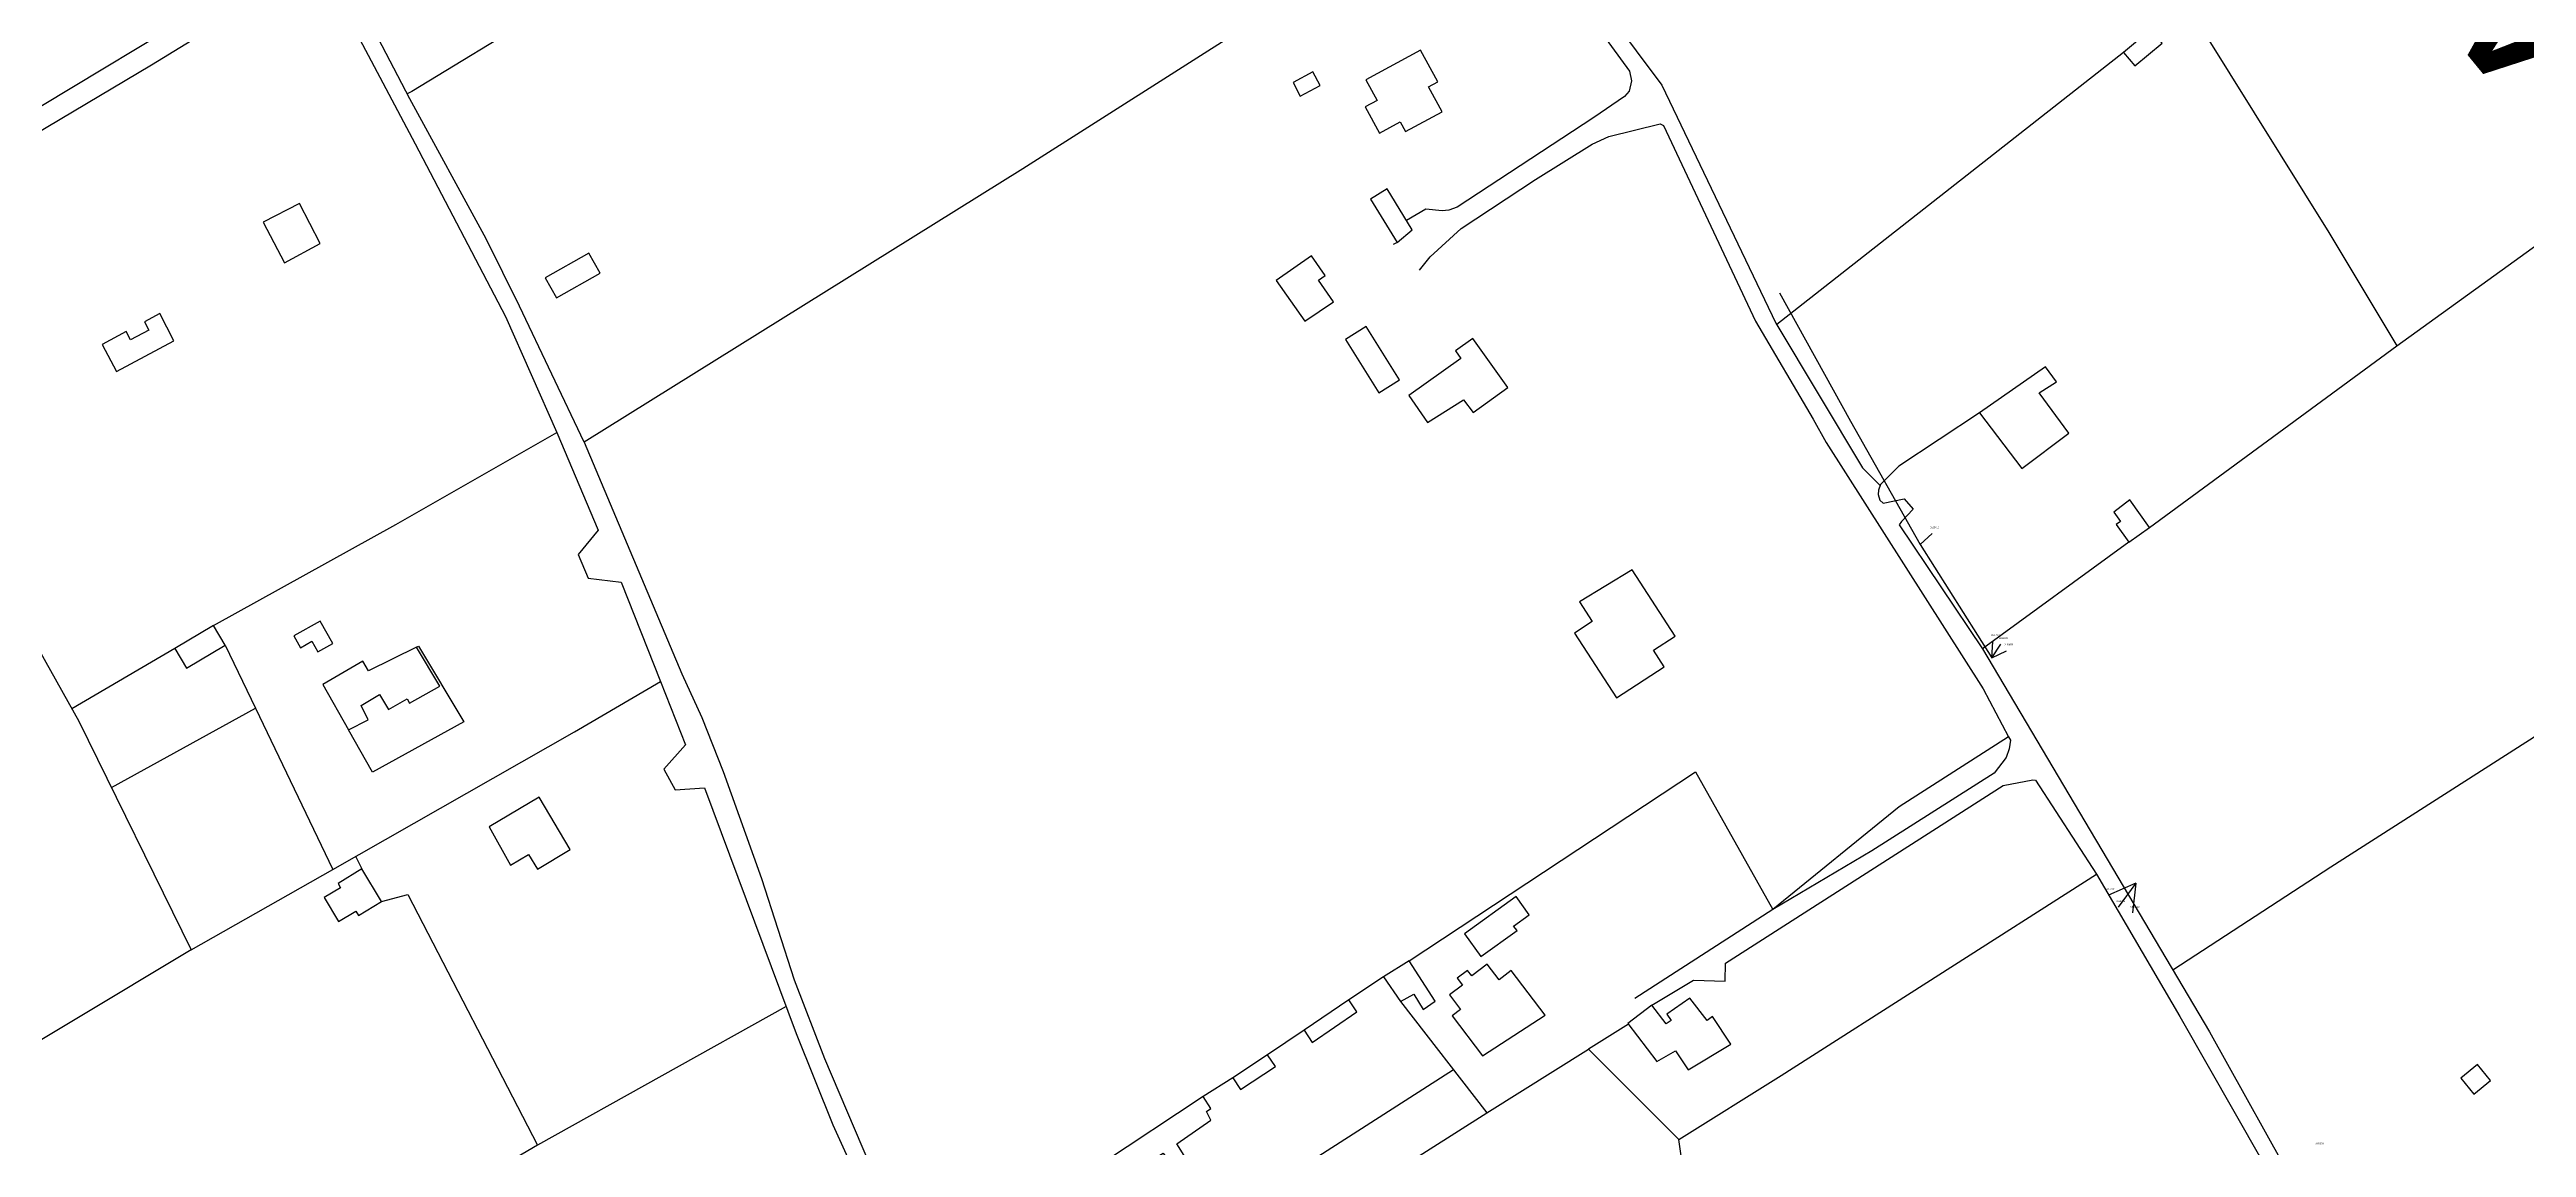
# Model space of a CAD drawing. Header units: millimetres. Extents: x 487814 to 495125, y 4392873 to 4398925.
# Drawn here: x 493228 to 493762, y 4395164 to 4395401 of the extents above; entities that cross this region are included whole.
import ezdxf
from ezdxf.enums import TextEntityAlignment as Align

# ---------------------------------------------------------------- set-up
doc = ezdxf.new("R2010")
doc.units = ezdxf.units.MM
doc.linetypes.add('Tramo_BT__380_A_E_Tr', pattern=[2, 1, 1])
doc.linetypes.add('Tramo_BT__380_A_P_Tr', pattern=[2, 1, 1])
for name, color, linetype in [('Acometida_rotulo', 7, 'Continuous'), ('Cartografia_Base', 8, 'Continuous'), ('Texto_Cartografia_Territorial', 7, 'Continuous'), ('Tramo_BT__380_A_E_Trazado', 10, 'Tramo_BT__380_A_E_Tr'), ('Tramo_BT__380_A_P_Trazado', 10, 'Tramo_BT__380_A_P_Tr')]:
    doc.layers.add(name, color=color, linetype=linetype)
doc.styles.get("Standard").update_dxf_attribs({"font": 'arial.ttf'})

msp = doc.modelspace()

# ---------------------------------------------------------------- linework, layer by layer
at = {"layer": 'Cartografia_Base'}
for p, q in [((493675.1, 4395400.32, 96.77), (493600.42, 4395341.67, 97.55)), ((493733.98, 4395337.07, 95.54), (493781.12, 4395371.15, 95.72)), ((493518.62, 4395359.36, 101.02), (493517.81, 4395358.92, 101.03)), ((493680.74, 4395297.98, 96.75), (493733.98, 4395337.07, 95.54)), ((493676.28, 4395294.82, 96.75), (493644.71, 4395271.81, 98.61)), ((493255.27, 4395271.9, 104.12), (493233.13, 4395258.91, 104.12)), ((493266.14, 4395272.6, 103.71), (493272.66, 4395259.02, 103.49)), ((493241.64, 4395241.97, 103.51), (493272.66, 4395259.02, 103.49)), ((493272.66, 4395259.02, 103.49), (493289.35, 4395224.27, 103.11)), ((493294.26, 4395227.06, 102.19), (493295.61, 4395224.47, 102.19)), ((493258.82, 4395207, 103.31), (493289.35, 4395224.27, 103.11)), ((493515.69, 4395201.16, 100.15), (493508.2, 4395196.21, 100.15)), ((493386.99, 4395194.76, 101.18), (493333.42, 4395164.9, 101.59)), ((493519.37, 4395195.89, 99.95), (493537.96, 4395171.85, 99.75)), ((493498.58, 4395189.66, 100.15), (493490.73, 4395184.38, 100.15)), ((493568.46, 4395191.02, 97.94), (493559.86, 4395185.62, 98.17)), ((493537.96, 4395171.85, 99.75), (493559.86, 4395185.62, 98.17)), ((493559.86, 4395185.62, 98.17), (493579.31, 4395166.16, 98.34)), ((493483.24, 4395179.44, 100.15), (493476.83, 4395175.37, 100.15)), ((493333.42, 4395164.9, 101.59), (493251.14, 4395116.7, 102.99)), ((493583.94, 4395134.4, 98.34), (493579.31, 4395166.16, 98.34))]:
    msp.add_line(p, q, dxfattribs=at)
for points in [[(493532.6, 4395569.74, 98.5), (493476.75, 4395534.57, 99.3), (493475.55, 4395533.52, 99.3), (493474.44, 4395530.4, 99.16), (493474.31, 4395528.57, 99.12), (493475.29, 4395525.12, 99.01), (493485.06, 4395505.42, 98.71), (493490.29, 4395498.13, 98.51), (493495.23, 4395491.83, 98.43), (493509.12, 4395475.65, 98.44), (493518.52, 4395479.3, 98), (493522.44, 4395474.59, 97.63), (493519.69, 4395464.02, 98.5), (493559.07, 4395415.53, 97.74), (493575.63, 4395393.25, 97.44), (493600.22, 4395342, 96.78), (493618.92, 4395310.8, 96.42), (493622.68, 4395307.04, 96.36)], [(493389.12, 4395441.38, 100.08), (493333.98, 4395408.68, 101.29), (493306.39, 4395391.87, 102.1), (493305.39, 4395391.42, 102.1)], [(493531.06, 4395434.34, 100.1), (493535.64, 4395436.36, 99.94), (493537.7, 4395436.32, 99.62), (493539.32, 4395435.04, 99.11), (493554, 4395416.54, 98.91), (493568.7, 4395396.27, 99.11), (493569.11, 4395394.19, 99.15), (493568.64, 4395391.99, 99.15), (493567.63, 4395390.8, 99.13), (493560.99, 4395386.29, 99.18), (493531.54, 4395366.96, 100.28), (493529.74, 4395366.33, 100.36), (493528.35, 4395366.2, 100.35), (493524.84, 4395366.57, 100.46), (493520.64, 4395364.11, 100.63)], [(493273.88, 4395426.13, 103.31), (493275.17, 4395423.29, 103.91), (493275.15, 4395419.91, 104.32), (493274.76, 4395418.27, 104.32), (493274.27, 4395417.54, 104.32), (493212.66, 4395380.42, 105.53), (493204.33, 4395375.81, 105.33), (493202.1, 4395377.42, 105.53), (493200.05, 4395379.97, 105.93), (493197.14, 4395378.61, 106.01), (493197.67, 4395376.05, 106.01), (493197.71, 4395374.18, 106.01), (493197.28, 4395371.52, 105.57), (493175.11, 4395358.3, 106.41), (493171.16, 4395361.73, 106.21), (493167.45, 4395359.72, 106.01), (493169.02, 4395354.73, 106.01), (493158.25, 4395348.34, 106.07)], [(493487.14, 4395406.46, 100.81), (493437.99, 4395375.2, 99.76), (493343.49, 4395316.37, 102.5), (493329.52, 4395345.68, 103.11), (493322.34, 4395360.18, 103.11), (493305.95, 4395390.34, 102.91), (493290.58, 4395419.79, 103.51), (493293.16, 4395422.44, 103.51), (493290.61, 4395426.32, 103.51)], [(493177.17, 4395354.17, 104.97), (493250.24, 4395397.63, 105.01), (493283.38, 4395417.96, 104.11), (493285.47, 4395417.66, 104.03), (493286.8, 4395416.84, 104.03), (493288.74, 4395415.25, 104.02), (493307.05, 4395380.63, 103.58), (493326.52, 4395343.4, 102.98), (493337.59, 4395318.47, 103.38)], [(493677.53, 4395397.39, 98.57), (493683.48, 4395402.32, 98.57), (493681.05, 4395405.25, 98.57), (493675.1, 4395400.32, 98.57), (493677.53, 4395397.39, 98.57)], [(493692.81, 4395404.07, 95.54), (493719.35, 4395361.51, 95.54), (493733.98, 4395337.07, 95.54)], [(493497.77, 4395390.92, 101.85), (493502.03, 4395393.17, 101.85), (493500.48, 4395396.1, 101.85), (493496.22, 4395393.85, 101.85), (493497.77, 4395390.92, 101.85)], [(493514.83, 4395382.91, 98.77), (493519.3, 4395385.34, 98.7), (493520.44, 4395383.24, 98.62), (493528.32, 4395387.51, 98.5), (493525.39, 4395392.91, 98.71), (493527.38, 4395393.99, 98.68), (493523.68, 4395400.82, 98.87), (493511.89, 4395394.43, 99.11), (493514.3, 4395389.98, 98.94), (493511.75, 4395388.59, 98.98), (493514.83, 4395382.91, 98.77)], [(493523.44, 4395353.38, 101.03), (493525.77, 4395356.25, 100.56), (493532.46, 4395362.35, 100.13), (493548.44, 4395372.94, 100.03), (493560.63, 4395380.58, 99.68), (493564.23, 4395382.17, 99.27), (493575.33, 4395384.91, 99.04), (493575.99, 4395384.56, 99.25), (493595.87, 4395342.42, 98.1), (493608.27, 4395321.28, 97.45), (493611.03, 4395316.31, 97.4), (493644.89, 4395263.2, 97.06), (493650.38, 4395252.89, 96.85), (493626.82, 4395237.82, 96.61), (493599.6, 4395215.67, 96.75)], [(493518.62, 4395359.36, 98.12), (493521.9, 4395362.07, 98.09), (493516.49, 4395370.89, 98.44), (493512.9, 4395368.69, 98.49), (493518.62, 4395359.36, 98.12)], [(493278.92, 4395354.95, 102.84), (493286.64, 4395359.12, 103.01), (493282.13, 4395367.78, 103), (493274.35, 4395363.73, 102.83), (493278.92, 4395354.95, 102.84)], [(493337.56, 4395347.43, 100.79), (493346.92, 4395352.78, 100.34), (493344.46, 4395357.08, 100.45), (493335.1, 4395351.73, 100.89), (493337.56, 4395347.43, 100.79)], [(493498.72, 4395342.43, 98.27), (493504.92, 4395346.58, 98.2), (493501.66, 4395351.23, 98.39), (493503.13, 4395352.26, 98.38), (493500.18, 4395356.48, 98.56), (493492.6, 4395351.18, 98.64), (493498.72, 4395342.43, 98.27)], [(493242.76, 4395331.55, 103.31), (493255.09, 4395338.16, 103.1), (493252.04, 4395344.07, 103.09), (493248.74, 4395342.3, 103.15), (493249.7, 4395340.51, 103.15), (493245.76, 4395338.4, 103.22), (493244.82, 4395340.16, 103.21), (493239.64, 4395337.38, 103.31), (493242.76, 4395331.55, 103.31)], [(493514.72, 4395327.01, 97.58), (493519.17, 4395329.8, 97.55), (493511.99, 4395341.27, 97.88), (493507.54, 4395338.48, 97.94), (493514.72, 4395327.01, 97.58)], [(493525.16, 4395320.56, 97.44), (493532.92, 4395325.49, 97.4), (493534.98, 4395322.72, 97.36), (493542.51, 4395328.1, 97.32), (493534.95, 4395338.69, 97.45), (493531.18, 4395336, 97.47), (493532.34, 4395334.37, 97.45), (493521.15, 4395326.38, 97.51), (493525.16, 4395320.56, 97.44)], [(493653.19, 4395310.65, 95.79), (493663.32, 4395318.32, 95.68), (493656.94, 4395326.99, 95.81), (493660.7, 4395329.34, 95.77), (493658.33, 4395332.57, 95.82), (493644.1, 4395322.7, 95.99), (493653.19, 4395310.65, 95.79)], [(493644.1, 4395322.7, 98.25), (493626.73, 4395311.15, 97.73), (493622.76, 4395307.27, 97.8), (493622.32, 4395306.01, 98.19), (493622.25, 4395305.07, 98.54), (493622.6, 4395303.89, 98.72), (493623.31, 4395303.19, 98.71), (493627.88, 4395304.18, 98.44), (493629.79, 4395301.89, 98.31), (493627.29, 4395299.3, 98.86), (493626.82, 4395298.58, 98.81), (493644.71, 4395271.81, 98.61)], [(493263.62, 4395276.85, 104.25), (493302.92, 4395298.62, 103.31), (493337.59, 4395318.47, 103.38)], [(493337.59, 4395318.47, 103.38), (493346.53, 4395297.38, 103.31), (493342.18, 4395292.18, 103.88), (493344.35, 4395287.03, 103.87), (493351.44, 4395286.18, 103.08), (493359.92, 4395264.8, 103.01)], [(493343.49, 4395316.37, 101.71), (493364.52, 4395266.45, 101.55), (493368.84, 4395257.08, 101.29), (493373.45, 4395245.38, 100.93), (493381.68, 4395222.39, 100.83), (493388.76, 4395200.5, 100.94), (493395.28, 4395183.61, 100.65), (493406.63, 4395156.97, 100.95), (493417.25, 4395136.18, 100.67), (493421.49, 4395138.81, 100.36)], [(493676.28, 4395294.82, 99.33), (493680.74, 4395297.98, 99.33), (493676.51, 4395303.95, 99.33), (493673.06, 4395301.28, 99.33), (493674.47, 4395299.29, 99.33), (493673.56, 4395298.65, 99.33), (493676.28, 4395294.82, 99.33)], [(493217.67, 4395286.53, 103.39), (493234.64, 4395256.22, 103.74), (493258.82, 4395207, 103.09), (493208.77, 4395177.01, 104.21)], [(493569.27, 4395288.83, 96.85), (493557.9, 4395281.93, 96.92), (493560.65, 4395277.71, 96.88), (493556.84, 4395275.24, 96.9), (493565.87, 4395261.29, 96.74), (493576.19, 4395267.97, 96.68), (493573.86, 4395271.57, 96.72), (493578.5, 4395274.58, 96.69), (493569.27, 4395288.83, 96.85)], [(493257.79, 4395267.65, 105.13), (493266.14, 4395272.6, 105.13), (493263.62, 4395276.85, 105.13), (493255.27, 4395271.9, 105.13), (493257.79, 4395267.65, 105.13)], [(493286.1, 4395271.18, 104.93), (493289.32, 4395272.98, 104.93), (493286.62, 4395277.81, 104.93), (493280.91, 4395274.62, 104.93), (493282.34, 4395272.07, 104.93), (493284.83, 4395273.46, 104.93), (493286.1, 4395271.18, 104.93)], [(493292.75, 4395254.37, 102.1), (493296.97, 4395256.51, 102.02), (493295.42, 4395259.65, 102.11), (493299.39, 4395261.99, 102.04), (493301.32, 4395258.76, 101.94), (493305.36, 4395261.07, 101.88), (493305.85, 4395260.14, 101.85), (493312.42, 4395263.82, 101.74), (493307.37, 4395272.19, 101.98), (493296.99, 4395267.08, 102.17), (493295.81, 4395269.18, 102.23), (493287.19, 4395264.13, 102.37), (493292.75, 4395254.37, 102.1)], [(493307.37, 4395272.19, 103.92), (493307.81, 4395272.44, 103.92), (493317.58, 4395256.09, 105.33), (493297.88, 4395245.29, 105.33), (493292.75, 4395254.37, 105.33)], [(493644.71, 4395271.81, 98.61), (493693.66, 4395189.31, 96.17), (493713.42, 4395153.84, 95.43), (493729.54, 4395129.51, 96.29), (493751.45, 4395099.51, 95.71), (493761.85, 4395086.25, 95.71), (493787.23, 4395049.31, 94.7)], [(493289.35, 4395224.27, 103.11), (493341.44, 4395253.94, 102.5), (493359.92, 4395264.8, 103.01)], [(493359.92, 4395264.8, 103.01), (493365.33, 4395251.17, 102.96), (493360.65, 4395245.92, 102.95), (493363.07, 4395241.48, 102.98), (493369.4, 4395241.86, 102.52), (493389.15, 4395188.96, 101.58), (493397.04, 4395169.28, 101.32), (493410.17, 4395140.34, 100.76), (493422.81, 4395116.54, 100.76), (493428.61, 4395103.58, 100.76), (493430.45, 4395098.31, 100.69)], [(493785.84, 4395266.82, 95.11), (493766.19, 4395254.48, 95.11), (493719.78, 4395224.8, 95.52), (493685.74, 4395202.63, 95.72)], [(493650.38, 4395252.89, 96.52), (493650.79, 4395252.19, 96.46), (493650.48, 4395250.33, 96.46), (493649.84, 4395248.42, 96.45), (493647.25, 4395245.05, 96.4), (493620.92, 4395228.3, 96.13), (493599.6, 4395215.67, 96.94)], [(493521.26, 4395204.62, 100.28), (493582.92, 4395245.35, 98.46), (493599.6, 4395215.67, 97.86), (493569.82, 4395196.54, 98.86)], [(493573.51, 4395195.07, 98.86), (493582.48, 4395200.47, 98.46), (493589.29, 4395200.22, 98.46), (493589.34, 4395204.09, 97.86), (493649.22, 4395242.41, 97.65), (493655.6, 4395243.59, 97.65), (493656.15, 4395243.54, 97.65), (493669.31, 4395223.31, 96.89)], [(493333.4, 4395224.38, 101.15), (493340.49, 4395228.6, 100.98), (493333.78, 4395239.88, 101.08), (493323.01, 4395233.47, 101.33), (493327.65, 4395225.23, 101.27), (493331.52, 4395227.53, 101.18), (493333.4, 4395224.38, 101.15)], [(493295.61, 4395224.47, 101.95), (493290.46, 4395221.26, 102.07), (493291, 4395220.36, 102.06), (493287.46, 4395218.24, 102.14), (493290.56, 4395213.07, 102.09), (493294.29, 4395215.3, 102.01), (493294.85, 4395214.37, 102), (493299.86, 4395217.38, 101.88), (493295.61, 4395224.47, 101.95)], [(493579.31, 4395166.16, 98.34), (493601.34, 4395179.96, 97.33), (493669.31, 4395223.31, 96.89)], [(493669.31, 4395223.31, 96.89), (493687.28, 4395192.65, 96.24), (493704.99, 4395161.53, 96.24), (493706.88, 4395158.69, 95.84), (493706.98, 4395155.75, 95.84), (493706.39, 4395152.74, 95.84), (493705.56, 4395150.37, 95.84), (493704.93, 4395149.34, 95.32), (493707.69, 4395144.66, 95.36)], [(493299.86, 4395217.38, 102.19), (493305.49, 4395218.91, 102.19), (493333.42, 4395164.9, 101.59)], [(493536.66, 4395205.55, 97.28), (493544.48, 4395211.17, 97.14), (493543.73, 4395212.08, 97.14), (493547.11, 4395214.51, 97.08), (493544.26, 4395218.47, 97.09), (493533.12, 4395210.47, 97.3), (493536.66, 4395205.55, 97.28)], [(493524.27, 4395194.16, 100.88), (493526.84, 4395195.93, 100.88), (493521.26, 4395204.62, 100.88), (493515.69, 4395201.16, 100.88), (493519.37, 4395195.89, 100.88), (493522.22, 4395197.45, 100.88), (493524.27, 4395194.16, 100.88)], [(493537.04, 4395184.17, 97.41), (493550.51, 4395192.9, 97.17), (493543.2, 4395202.54, 97.21), (493540.6, 4395200.57, 97.26), (493538.05, 4395203.93, 97.27), (493534.7, 4395201.39, 97.33), (493533.82, 4395202.55, 97.34), (493531.59, 4395200.86, 97.38), (493532.71, 4395199.38, 97.37), (493529.93, 4395197.27, 97.43), (493532.3, 4395194.14, 97.41), (493530.51, 4395192.78, 97.45), (493537.04, 4395184.17, 97.41)], [(493500.35, 4395187.06, 100.56), (493509.97, 4395193.61, 100.56), (493508.2, 4395196.21, 100.56), (493498.58, 4395189.66, 100.56), (493500.35, 4395187.06, 100.56)], [(493574.58, 4395182.97, 96.91), (493578.57, 4395185.25, 96.84), (493581.34, 4395181.18, 96.8), (493590.53, 4395186.71, 96.58), (493586.61, 4395192.65, 96.64), (493585.43, 4395191.8, 96.67), (493581.67, 4395196.62, 96.72), (493576.71, 4395193.11, 96.81), (493577.64, 4395191.79, 96.81), (493576.57, 4395191.04, 96.82), (493573.51, 4395195.07, 96.84), (493568.36, 4395191.16, 96.94), (493574.58, 4395182.97, 96.91)], [(493484.91, 4395176.91, 101.2), (493492.4, 4395181.85, 101.2), (493490.73, 4395184.38, 101.2), (493483.24, 4395179.44, 101.2), (493484.91, 4395176.91, 101.2)], [(493750.59, 4395175.9, 99.14), (493754.22, 4395178.87, 99.14), (493751.39, 4395182.32, 99.14), (493747.76, 4395179.35, 99.14), (493750.59, 4395175.9, 99.14)], [(493530.77, 4395181.14, 98.74), (493454.74, 4395132.4, 99.55), (493428.42, 4395116.03, 100.37)], [(493432.65, 4395105.91, 100.76), (493481.45, 4395135.96, 100.15), (493537.96, 4395171.85, 99.75)], [(493458.35, 4395157.29, 101.28), (493468.22, 4395163.23, 101.28), (493469.96, 4395160.82, 101.28), (493472.77, 4395162.68, 101.28), (493471.19, 4395165.22, 101.28), (493478.49, 4395170.32, 101.28), (493477.59, 4395172.14, 101.28), (493478.5, 4395172.83, 101.28), (493476.83, 4395175.37, 101.28), (493454.91, 4395160.92, 101.28), (493456.14, 4395158.42, 101.28), (493457.15, 4395159, 101.28), (493458.35, 4395157.29, 101.28)]]:
    msp.add_polyline3d(points, dxfattribs=at)
at = {"layer": 'Tramo_BT__380_A_E_Trazado', "flags": 128}
for points in [[(493601.02, 4395348.55), (493616.29, 4395320.89), (493631.35, 4395294.29)], [(493601.02, 4395348.55), (493616.29, 4395320.89), (493631.35, 4395294.29)], [(493631.35, 4395294.29), (493646.72, 4395269.93)], [(493631.35, 4395294.29), (493646.72, 4395269.93)]]:
    msp.add_lwpolyline(points, dxfattribs=at)
at = {"layer": 'Tramo_BT__380_A_P_Trazado', "flags": 128}
for points in [[(493631.35, 4395294.29), (493633.88, 4395296.66)], [(493631.35, 4395294.29), (493633.88, 4395296.66)], [(493646.72, 4395269.93), (493647, 4395273.44)], [(493646.72, 4395269.93), (493647, 4395273.44)], [(493646.72, 4395269.93), (493648.72, 4395272.83)], [(493646.72, 4395269.93), (493648.72, 4395272.83)], [(493646.72, 4395269.93), (493649.9, 4395271.44)], [(493646.72, 4395269.93), (493649.9, 4395271.44)], [(493677.79, 4395221.36), (493671.89, 4395218.79)], [(493677.79, 4395221.36), (493671.89, 4395218.79)], [(493677.79, 4395221.36), (493673.97, 4395216.18)], [(493677.79, 4395221.36), (493673.97, 4395216.18)], [(493677.79, 4395221.36), (493677.07, 4395214.97)], [(493677.79, 4395221.36), (493677.07, 4395214.97)]]:
    msp.add_lwpolyline(points, dxfattribs=at)

# ---------------------------------------------------------------- texts
at = {"layer": 'Acometida_rotulo'}
for s, p in [('0183413', (493633.45, 4395297.69)), ('0183413', (493633.45, 4395297.69)), ('0184293', (493646.57, 4395274.47)), ('0184293', (493646.57, 4395274.47)), ('0183509', (493648.29, 4395273.86)), ('0183509', (493648.29, 4395273.86)), ('0183508', (493649.47, 4395272.47)), ('0183508', (493649.47, 4395272.47)), ('0183107', (493671.46, 4395219.82)), ('0183107', (493671.46, 4395219.82)), ('0183213', (493673.53, 4395217.21)), ('0183213', (493673.53, 4395217.21)), ('0183512', (493676.64, 4395215.99)), ('0183512', (493676.64, 4395215.99)), ('0183511', (493716.49, 4395164.99)), ('0183511', (493716.49, 4395164.99))]:
    msp.add_text(s, height=0.35, dxfattribs=at).set_placement(p, align=Align.BOTTOM_LEFT)
at = {"layer": 'Texto_Cartografia_Territorial'}
msp.add_text('Vell', height=39.37, rotation=-50.6226, dxfattribs=at).set_placement((493739.29, 4395411.87))

doc.saveas('drawing.dxf')
